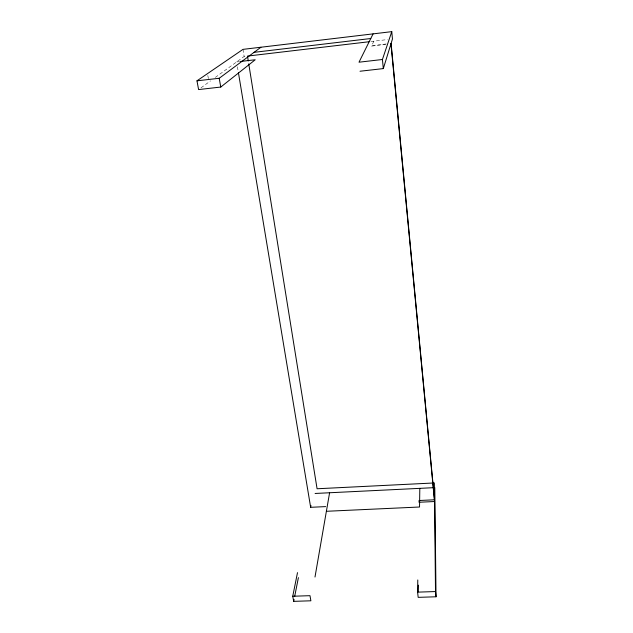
<?xml version="1.0" encoding="UTF-8"?>
<svg xmlns="http://www.w3.org/2000/svg" width="633" height="633" viewBox="0 0 633 633"><rect width="100%" height="100%" fill="white"/><g stroke="black" fill="none" stroke-linecap="round" stroke-linejoin="round"><path stroke-width="0.47" stroke-dasharray="3.17 2.37" d="M373.834 41.185L371.777 45.647L386.272 43.954M200.993 87.829L210.567 80.866M215.307 77.424L244.148 56.479L245.818 56.282M370.891 41.525L387.554 39.562M236.639 61.931L239.575 61.591M371.563 46.114L386.114 44.413M207.814 75.501L208.653 80.154M237.446 66.805L238.253 71.679M242.993 49.366L244.148 56.479"/><path stroke-width="0.95" d="M315.099 493.463L434.784 487.624L436.034 596.784L418.176 597.354L417.598 592.14L417.788 579.97M418.255 591.713L418.358 585.129M419.814 488.36L419.537 507.009L326.383 511.29M314.997 577.035L329.595 492.759M293.696 601.35L292.747 596.246L309.98 595.685L310.882 600.796L293.696 601.35L294.076 599.451M294.638 596.602L298.404 577.628M292.747 596.246L297.502 572.636M325.647 506.606L310.653 507.31L311.001 505.585M360.011 71.236L383.321 68.593L392.46 38.985L391.764 31.65L242.993 49.366L196.966 80.826L198.596 89.57L220.759 87.053L255.234 59.755L240.548 61.472M383.321 68.593L382.419 59.502L391.764 31.65M373.082 33.873L359.006 62.2L382.419 59.502M196.966 80.826L219.224 78.27L260.938 47.23M254.062 52.341L370.772 38.518M247.495 56.084L368.928 41.762M417.598 592.14L435.512 591.554L436.034 596.784M219.224 78.27L220.759 87.053M238.419 72.653L310.653 507.31M247.653 57.057L248.278 60.95M248.745 63.878L317.078 488.763L434.349 482.955L435.512 591.554M391.099 43.384L434.523 499.793L419.07 500.513L419.038 502.254L434.547 501.526L390.957 43.843"/></g></svg>
